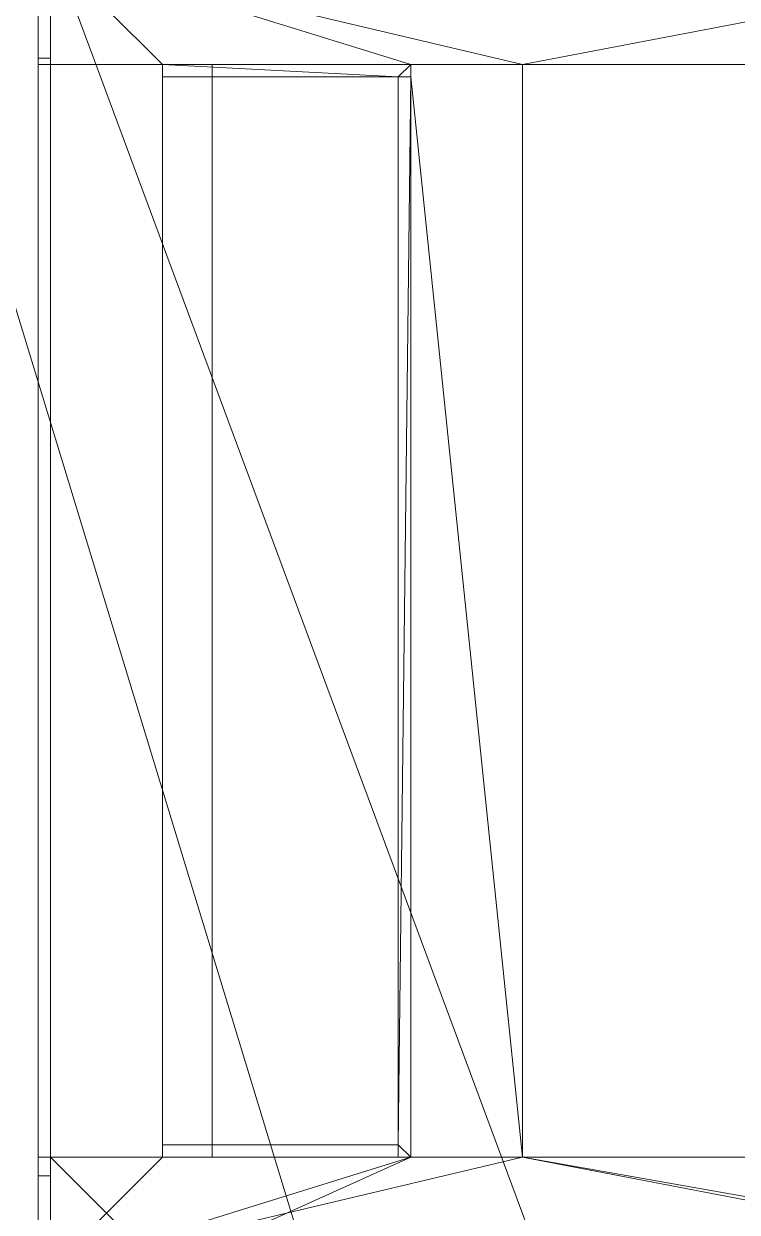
# Model space of a CAD drawing. Header units: inches. Extents: x -97 to 314, y -593 to 0.
# Drawn here: x 27.92 to 56.65, y -212.21 to -164.36 of the extents above; entities that cross this region are included whole.
import ezdxf

# ---------------------------------------------------------------- set-up
doc = ezdxf.new("R2010")
doc.units = ezdxf.units.IN
doc.header["$MEASUREMENT"] = 0
for name, color, linetype, lineweight in [('A-FLOR', 192, 'Continuous', 13), ('A-GENM', 13, 'Continuous', 9), ('A-ROOF', 132, 'Continuous', 13), ('A-WALL', 113, 'Continuous', 13), ('Q-CASE', 31, 'Continuous', 9)]:
    doc.layers.add(name, color=color, linetype=linetype, lineweight=lineweight)

# ---------------------------------------------------------------- blocks, each defined once
blk = doc.blocks.new('Roof_5_9_-1 - Roof_5_9_-1-697546-_3D_')
at = {"layer": 'A-ROOF'}
mesh = blk.add_polyface(dxfattribs=at)
corners = [(73.517, -326.5, 152.714), (73.517, -83, 152.714), (-90.443, -83, 98.898), (-90.443, -326.5, 98.898)]
mesh.append_faces([[corners[k] for k in face] for face in [(0, 1, 2, 3)]])
mesh = blk.add_polyface(dxfattribs=at)
corners = [(73.5, -326.5, 146.5), (-89.5, -326.5, 93), (-89.5, -83, 93), (0, -83, 122.376), (0, -90.266, 122.376), (1.902, -91.5, 123), (73.5, -91.5, 146.5), (11.972, -84.967, 126.305), (8.941, -83, 125.31), (11.972, -83, 126.305)]
mesh.append_faces([[corners[k] for k in face] for face in [(9, 7, 8)]])
mesh.append_faces([[corners[k] for k in face] for face in [(1, 5, 0)]], dxfattribs={"vtx0": -1, "vtx1": -1})
mesh.append_faces([[corners[k] for k in face] for face in [(2, 4, 5), (5, 1, 2)]], dxfattribs={"vtx0": -1, "vtx2": -1})
mesh.append_faces([[corners[k] for k in face] for face in [(6, 0, 5)]], dxfattribs={"vtx1": -1})
mesh.append_faces([[corners[k] for k in face] for face in [(2, 3, 4)]], dxfattribs={"vtx2": -1})
blk = doc.blocks.new('Generic Models 17 - Generic Models 17-768002-_3D_')
at = {"layer": 'A-GENM'}
mesh = blk.add_polyface(dxfattribs=at)
corners = [(28.5, -210.75, 80), (28.5, -210.75, 82), (28.5, -165.75, 82), (28.5, -165.75, 80)]
mesh.append_faces([[corners[k] for k in face] for face in [(0, 1, 2, 3)]])
mesh = blk.add_polyface(dxfattribs=at)
corners = [(28.5, -165.75, 80), (29, -165.75, 80), (29, -210.75, 80), (28.5, -210.75, 80)]
mesh.append_faces([[corners[k] for k in face] for face in [(0, 1, 2, 3)]])
mesh = blk.add_polyface(dxfattribs=at)
corners = [(28.5, -210.75, 82), (29, -210.75, 82), (29, -165.75, 82), (28.5, -165.75, 82)]
mesh.append_faces([[corners[k] for k in face] for face in [(0, 1, 2, 3)]])
mesh = blk.add_polyface(dxfattribs=at)
corners = [(28.5, -165.75, 82), (29, -165.75, 82), (29, -165.75, 80), (28.5, -165.75, 80)]
mesh.append_faces([[corners[k] for k in face] for face in [(0, 1, 2, 3)]])
mesh = blk.add_polyface(dxfattribs=at)
corners = [(29, -165.75, 82), (29, -210.75, 82), (29, -210.75, 80), (29, -165.75, 80)]
mesh.append_faces([[corners[k] for k in face] for face in [(0, 1, 2, 3)]])
mesh = blk.add_polyface(dxfattribs=at)
corners = [(28.5, -210.75, 80), (29, -210.75, 80), (29, -210.75, 82), (28.5, -210.75, 82)]
mesh.append_faces([[corners[k] for k in face] for face in [(0, 1, 2, 3)]])
blk = doc.blocks.new('Casework 13 - Casework 13-780296-_3D_')
at = {"layer": 'Q-CASE'}
mesh = blk.add_polyface(dxfattribs=at)
corners = [(33.5, -166, 67), (33.5, -166, 65), (33.5, -166.5, 65), (33.5, -166.5, 67)]
mesh.append_faces([[corners[k] for k in face] for face in [(0, 1, 2, 3)]])
mesh = blk.add_polyface(dxfattribs=at)
corners = [(33.5, -166, 67), (33.5, -166.5, 67), (43, -166.5, 67), (43, -209.5, 67), (33.5, -209.5, 67), (33.5, -210, 67), (43.5, -210, 67), (43.5, -166, 67)]
mesh.append_faces([[corners[k] for k in face] for face in [(3, 6, 7, 2)]], dxfattribs={"vtx0": -1, "vtx2": -1})
mesh.append_faces([[corners[k] for k in face] for face in [(0, 1, 2, 7)]], dxfattribs={"vtx2": -1})
mesh.append_faces([[corners[k] for k in face] for face in [(3, 4, 5, 6)]], dxfattribs={"vtx3": -1})
mesh = blk.add_polyface(dxfattribs=at)
corners = [(33.5, -166, 67), (43.5, -166, 67), (43.5, -166, 65), (33.5, -166, 65)]
mesh.append_faces([[corners[k] for k in face] for face in [(0, 1, 2, 3)]])
mesh = blk.add_polyface(dxfattribs=at)
corners = [(33.5, -166.5, 65), (33.5, -166, 65), (43.5, -166, 65), (43.5, -210, 65), (33.5, -210, 65), (33.5, -209.5, 65), (43, -209.5, 65), (43, -166.5, 65)]
mesh.append_faces([[corners[k] for k in face] for face in [(7, 2, 3, 6)]], dxfattribs={"vtx0": -1, "vtx2": -1})
mesh.append_faces([[corners[k] for k in face] for face in [(4, 5, 6, 3)]], dxfattribs={"vtx2": -1})
mesh.append_faces([[corners[k] for k in face] for face in [(7, 0, 1, 2)]], dxfattribs={"vtx3": -1})
mesh = blk.add_polyface(dxfattribs=at)
corners = [(35.5, -166, 68), (35.5, -166, 67), (35.5, -210, 67), (35.5, -210, 68)]
mesh.append_faces([[corners[k] for k in face] for face in [(0, 1, 2, 3)]])
mesh = blk.add_polyface(dxfattribs=at)
corners = [(35.5, -210, 68), (43.5, -210, 68), (43.5, -166, 68), (35.5, -166, 68)]
mesh.append_faces([[corners[k] for k in face] for face in [(0, 1, 2, 3)]])
mesh = blk.add_polyface(dxfattribs=at)
corners = [(35.5, -166, 68), (43.5, -166, 68), (43.5, -166, 67), (35.5, -166, 67)]
mesh.append_faces([[corners[k] for k in face] for face in [(0, 1, 2, 3)]])
mesh = blk.add_polyface(dxfattribs=at)
corners = [(35.5, -166, 67), (43.5, -166, 67), (43.5, -210, 67), (35.5, -210, 67)]
mesh.append_faces([[corners[k] for k in face] for face in [(0, 1, 2, 3)]])
mesh = blk.add_polyface(dxfattribs=at)
corners = [(43.5, -210, 67), (43.5, -166, 67), (43.5, -166, 68), (43.5, -210, 68)]
mesh.append_faces([[corners[k] for k in face] for face in [(0, 1, 2, 3)]])
mesh = blk.add_polyface(dxfattribs=at)
corners = [(43.5, -166, 67), (43.5, -210, 67), (43.5, -210, 65), (43.5, -166, 65)]
mesh.append_faces([[corners[k] for k in face] for face in [(0, 1, 2, 3)]])
mesh = blk.add_polyface(dxfattribs=at)
corners = [(33.5, -166.5, 65), (43, -166.5, 65), (43, -166.5, 67), (33.5, -166.5, 67)]
mesh.append_faces([[corners[k] for k in face] for face in [(0, 1, 2, 3)]])
mesh = blk.add_polyface(dxfattribs=at)
corners = [(43, -166.5, 65), (43, -209.5, 65), (43, -209.5, 67), (43, -166.5, 67)]
mesh.append_faces([[corners[k] for k in face] for face in [(0, 1, 2, 3)]])
mesh = blk.add_polyface(dxfattribs=at)
corners = [(33.5, -209.5, 65), (33.5, -210, 65), (33.5, -210, 67), (33.5, -209.5, 67)]
mesh.append_faces([[corners[k] for k in face] for face in [(0, 1, 2, 3)]])
mesh = blk.add_polyface(dxfattribs=at)
corners = [(43, -209.5, 65), (33.5, -209.5, 65), (33.5, -209.5, 67), (43, -209.5, 67)]
mesh.append_faces([[corners[k] for k in face] for face in [(0, 1, 2, 3)]])
mesh = blk.add_polyface(dxfattribs=at)
corners = [(43.5, -210, 67), (33.5, -210, 67), (33.5, -210, 65), (43.5, -210, 65)]
mesh.append_faces([[corners[k] for k in face] for face in [(0, 1, 2, 3)]])
mesh = blk.add_polyface(dxfattribs=at)
corners = [(35.5, -210, 67), (43.5, -210, 67), (43.5, -210, 68), (35.5, -210, 68)]
mesh.append_faces([[corners[k] for k in face] for face in [(0, 1, 2, 3)]])
blk = doc.blocks.new('Casework 18 - Casework 13-781008-_3D_')
at = {"layer": 'Q-CASE'}
mesh = blk.add_polyface(dxfattribs=at)
corners = [(33.5, -166, 67), (33.5, -166, 65), (33.5, -166.5, 65), (33.5, -166.5, 67)]
mesh.append_faces([[corners[k] for k in face] for face in [(0, 1, 2, 3)]])
mesh = blk.add_polyface(dxfattribs=at)
corners = [(33.5, -166, 67), (33.5, -166.5, 67), (43, -166.5, 67), (43, -209.5, 67), (33.5, -209.5, 67), (33.5, -210, 67), (43.5, -210, 67), (43.5, -166, 67)]
mesh.append_faces([[corners[k] for k in face] for face in [(3, 6, 7, 2)]], dxfattribs={"vtx0": -1, "vtx2": -1})
mesh.append_faces([[corners[k] for k in face] for face in [(0, 1, 2, 7)]], dxfattribs={"vtx2": -1})
mesh.append_faces([[corners[k] for k in face] for face in [(3, 4, 5, 6)]], dxfattribs={"vtx3": -1})
mesh = blk.add_polyface(dxfattribs=at)
corners = [(33.5, -166, 67), (43.5, -166, 67), (43.5, -166, 65), (33.5, -166, 65)]
mesh.append_faces([[corners[k] for k in face] for face in [(0, 1, 2, 3)]])
mesh = blk.add_polyface(dxfattribs=at)
corners = [(33.5, -166.5, 65), (33.5, -166, 65), (43.5, -166, 65), (43.5, -210, 65), (33.5, -210, 65), (33.5, -209.5, 65), (43, -209.5, 65), (43, -166.5, 65)]
mesh.append_faces([[corners[k] for k in face] for face in [(7, 2, 3, 6)]], dxfattribs={"vtx0": -1, "vtx2": -1})
mesh.append_faces([[corners[k] for k in face] for face in [(4, 5, 6, 3)]], dxfattribs={"vtx2": -1})
mesh.append_faces([[corners[k] for k in face] for face in [(7, 0, 1, 2)]], dxfattribs={"vtx3": -1})
mesh = blk.add_polyface(dxfattribs=at)
corners = [(35.5, -166, 68), (35.5, -166, 67), (35.5, -210, 67), (35.5, -210, 68)]
mesh.append_faces([[corners[k] for k in face] for face in [(0, 1, 2, 3)]])
mesh = blk.add_polyface(dxfattribs=at)
corners = [(35.5, -210, 68), (43.5, -210, 68), (43.5, -166, 68), (35.5, -166, 68)]
mesh.append_faces([[corners[k] for k in face] for face in [(0, 1, 2, 3)]])
mesh = blk.add_polyface(dxfattribs=at)
corners = [(35.5, -166, 68), (43.5, -166, 68), (43.5, -166, 67), (35.5, -166, 67)]
mesh.append_faces([[corners[k] for k in face] for face in [(0, 1, 2, 3)]])
mesh = blk.add_polyface(dxfattribs=at)
corners = [(35.5, -166, 67), (43.5, -166, 67), (43.5, -210, 67), (35.5, -210, 67)]
mesh.append_faces([[corners[k] for k in face] for face in [(0, 1, 2, 3)]])
mesh = blk.add_polyface(dxfattribs=at)
corners = [(43.5, -210, 67), (43.5, -166, 67), (43.5, -166, 68), (43.5, -210, 68)]
mesh.append_faces([[corners[k] for k in face] for face in [(0, 1, 2, 3)]])
mesh = blk.add_polyface(dxfattribs=at)
corners = [(43.5, -166, 67), (43.5, -210, 67), (43.5, -210, 65), (43.5, -166, 65)]
mesh.append_faces([[corners[k] for k in face] for face in [(0, 1, 2, 3)]])
mesh = blk.add_polyface(dxfattribs=at)
corners = [(33.5, -166.5, 65), (43, -166.5, 65), (43, -166.5, 67), (33.5, -166.5, 67)]
mesh.append_faces([[corners[k] for k in face] for face in [(0, 1, 2, 3)]])
mesh = blk.add_polyface(dxfattribs=at)
corners = [(43, -166.5, 65), (43, -209.5, 65), (43, -209.5, 67), (43, -166.5, 67)]
mesh.append_faces([[corners[k] for k in face] for face in [(0, 1, 2, 3)]])
mesh = blk.add_polyface(dxfattribs=at)
corners = [(33.5, -209.5, 65), (33.5, -210, 65), (33.5, -210, 67), (33.5, -209.5, 67)]
mesh.append_faces([[corners[k] for k in face] for face in [(0, 1, 2, 3)]])
mesh = blk.add_polyface(dxfattribs=at)
corners = [(43, -209.5, 65), (33.5, -209.5, 65), (33.5, -209.5, 67), (43, -209.5, 67)]
mesh.append_faces([[corners[k] for k in face] for face in [(0, 1, 2, 3)]])
mesh = blk.add_polyface(dxfattribs=at)
corners = [(43.5, -210, 67), (33.5, -210, 67), (33.5, -210, 65), (43.5, -210, 65)]
mesh.append_faces([[corners[k] for k in face] for face in [(0, 1, 2, 3)]])
mesh = blk.add_polyface(dxfattribs=at)
corners = [(35.5, -210, 67), (43.5, -210, 67), (43.5, -210, 68), (35.5, -210, 68)]
mesh.append_faces([[corners[k] for k in face] for face in [(0, 1, 2, 3)]])
blk = doc.blocks.new('Casework 14 - Casework 13-781062-_3D_')
at = {"layer": 'Q-CASE'}
mesh = blk.add_polyface(dxfattribs=at)
corners = [(33.5, -166, 41), (33.5, -166, 39), (33.5, -166.5, 39), (33.5, -166.5, 41)]
mesh.append_faces([[corners[k] for k in face] for face in [(0, 1, 2, 3)]])
mesh = blk.add_polyface(dxfattribs=at)
corners = [(33.5, -166, 41), (33.5, -166.5, 41), (43, -166.5, 41), (43, -209.5, 41), (33.5, -209.5, 41), (33.5, -210, 41), (43.5, -210, 41), (43.5, -166, 41)]
mesh.append_faces([[corners[k] for k in face] for face in [(3, 6, 7, 2)]], dxfattribs={"vtx0": -1, "vtx2": -1})
mesh.append_faces([[corners[k] for k in face] for face in [(0, 1, 2, 7)]], dxfattribs={"vtx2": -1})
mesh.append_faces([[corners[k] for k in face] for face in [(3, 4, 5, 6)]], dxfattribs={"vtx3": -1})
mesh = blk.add_polyface(dxfattribs=at)
corners = [(33.5, -166, 41), (43.5, -166, 41), (43.5, -166, 39), (33.5, -166, 39)]
mesh.append_faces([[corners[k] for k in face] for face in [(0, 1, 2, 3)]])
mesh = blk.add_polyface(dxfattribs=at)
corners = [(33.5, -166.5, 39), (33.5, -166, 39), (43.5, -166, 39), (43.5, -210, 39), (33.5, -210, 39), (33.5, -209.5, 39), (43, -209.5, 39), (43, -166.5, 39)]
mesh.append_faces([[corners[k] for k in face] for face in [(7, 2, 3, 6)]], dxfattribs={"vtx0": -1, "vtx2": -1})
mesh.append_faces([[corners[k] for k in face] for face in [(4, 5, 6, 3)]], dxfattribs={"vtx2": -1})
mesh.append_faces([[corners[k] for k in face] for face in [(7, 0, 1, 2)]], dxfattribs={"vtx3": -1})
mesh = blk.add_polyface(dxfattribs=at)
corners = [(43.5, -166, 41), (43.5, -210, 41), (43.5, -210, 39), (43.5, -166, 39)]
mesh.append_faces([[corners[k] for k in face] for face in [(0, 1, 2, 3)]])
mesh = blk.add_polyface(dxfattribs=at)
corners = [(33.5, -166.5, 39), (43, -166.5, 39), (43, -166.5, 41), (33.5, -166.5, 41)]
mesh.append_faces([[corners[k] for k in face] for face in [(0, 1, 2, 3)]])
mesh = blk.add_polyface(dxfattribs=at)
corners = [(43, -166.5, 39), (43, -209.5, 39), (43, -209.5, 41), (43, -166.5, 41)]
mesh.append_faces([[corners[k] for k in face] for face in [(0, 1, 2, 3)]])
mesh = blk.add_polyface(dxfattribs=at)
corners = [(33.5, -209.5, 39), (33.5, -210, 39), (33.5, -210, 41), (33.5, -209.5, 41)]
mesh.append_faces([[corners[k] for k in face] for face in [(0, 1, 2, 3)]])
mesh = blk.add_polyface(dxfattribs=at)
corners = [(43, -209.5, 39), (33.5, -209.5, 39), (33.5, -209.5, 41), (43, -209.5, 41)]
mesh.append_faces([[corners[k] for k in face] for face in [(0, 1, 2, 3)]])
mesh = blk.add_polyface(dxfattribs=at)
corners = [(43.5, -210, 41), (33.5, -210, 41), (33.5, -210, 39), (43.5, -210, 39)]
mesh.append_faces([[corners[k] for k in face] for face in [(0, 1, 2, 3)]])
blk = doc.blocks.new('Casework 15 - Casework 13-781111-_3D_')
at = {"layer": 'Q-CASE'}
mesh = blk.add_polyface(dxfattribs=at)
corners = [(33.5, -166, 41), (33.5, -166, 39), (33.5, -166.5, 39), (33.5, -166.5, 41)]
mesh.append_faces([[corners[k] for k in face] for face in [(0, 1, 2, 3)]])
mesh = blk.add_polyface(dxfattribs=at)
corners = [(33.5, -166, 41), (33.5, -166.5, 41), (43, -166.5, 41), (43, -209.5, 41), (33.5, -209.5, 41), (33.5, -210, 41), (43.5, -210, 41), (43.5, -166, 41)]
mesh.append_faces([[corners[k] for k in face] for face in [(3, 6, 7, 2)]], dxfattribs={"vtx0": -1, "vtx2": -1})
mesh.append_faces([[corners[k] for k in face] for face in [(0, 1, 2, 7)]], dxfattribs={"vtx2": -1})
mesh.append_faces([[corners[k] for k in face] for face in [(3, 4, 5, 6)]], dxfattribs={"vtx3": -1})
mesh = blk.add_polyface(dxfattribs=at)
corners = [(33.5, -166, 41), (43.5, -166, 41), (43.5, -166, 39), (33.5, -166, 39)]
mesh.append_faces([[corners[k] for k in face] for face in [(0, 1, 2, 3)]])
mesh = blk.add_polyface(dxfattribs=at)
corners = [(33.5, -166.5, 39), (33.5, -166, 39), (43.5, -166, 39), (43.5, -210, 39), (33.5, -210, 39), (33.5, -209.5, 39), (43, -209.5, 39), (43, -166.5, 39)]
mesh.append_faces([[corners[k] for k in face] for face in [(7, 2, 3, 6)]], dxfattribs={"vtx0": -1, "vtx2": -1})
mesh.append_faces([[corners[k] for k in face] for face in [(4, 5, 6, 3)]], dxfattribs={"vtx2": -1})
mesh.append_faces([[corners[k] for k in face] for face in [(7, 0, 1, 2)]], dxfattribs={"vtx3": -1})
mesh = blk.add_polyface(dxfattribs=at)
corners = [(43.5, -166, 41), (43.5, -210, 41), (43.5, -210, 39), (43.5, -166, 39)]
mesh.append_faces([[corners[k] for k in face] for face in [(0, 1, 2, 3)]])
mesh = blk.add_polyface(dxfattribs=at)
corners = [(33.5, -166.5, 39), (43, -166.5, 39), (43, -166.5, 41), (33.5, -166.5, 41)]
mesh.append_faces([[corners[k] for k in face] for face in [(0, 1, 2, 3)]])
mesh = blk.add_polyface(dxfattribs=at)
corners = [(43, -166.5, 39), (43, -209.5, 39), (43, -209.5, 41), (43, -166.5, 41)]
mesh.append_faces([[corners[k] for k in face] for face in [(0, 1, 2, 3)]])
mesh = blk.add_polyface(dxfattribs=at)
corners = [(33.5, -209.5, 39), (33.5, -210, 39), (33.5, -210, 41), (33.5, -209.5, 41)]
mesh.append_faces([[corners[k] for k in face] for face in [(0, 1, 2, 3)]])
mesh = blk.add_polyface(dxfattribs=at)
corners = [(43, -209.5, 39), (33.5, -209.5, 39), (33.5, -209.5, 41), (43, -209.5, 41)]
mesh.append_faces([[corners[k] for k in face] for face in [(0, 1, 2, 3)]])
mesh = blk.add_polyface(dxfattribs=at)
corners = [(43.5, -210, 41), (33.5, -210, 41), (33.5, -210, 39), (43.5, -210, 39)]
mesh.append_faces([[corners[k] for k in face] for face in [(0, 1, 2, 3)]])
blk = doc.blocks.new('Casework 19 - Casework 13-781139-_3D_')
at = {"layer": 'Q-CASE'}
mesh = blk.add_polyface(dxfattribs=at)
corners = [(33.5, -166, 41), (33.5, -166, 39), (33.5, -166.5, 39), (33.5, -166.5, 41)]
mesh.append_faces([[corners[k] for k in face] for face in [(0, 1, 2, 3)]])
mesh = blk.add_polyface(dxfattribs=at)
corners = [(33.5, -166, 41), (33.5, -166.5, 41), (43, -166.5, 41), (43, -209.5, 41), (33.5, -209.5, 41), (33.5, -210, 41), (43.5, -210, 41), (43.5, -166, 41)]
mesh.append_faces([[corners[k] for k in face] for face in [(3, 6, 7, 2)]], dxfattribs={"vtx0": -1, "vtx2": -1})
mesh.append_faces([[corners[k] for k in face] for face in [(0, 1, 2, 7)]], dxfattribs={"vtx2": -1})
mesh.append_faces([[corners[k] for k in face] for face in [(3, 4, 5, 6)]], dxfattribs={"vtx3": -1})
mesh = blk.add_polyface(dxfattribs=at)
corners = [(33.5, -166, 41), (43.5, -166, 41), (43.5, -166, 39), (33.5, -166, 39)]
mesh.append_faces([[corners[k] for k in face] for face in [(0, 1, 2, 3)]])
mesh = blk.add_polyface(dxfattribs=at)
corners = [(33.5, -166.5, 39), (33.5, -166, 39), (43.5, -166, 39), (43.5, -210, 39), (33.5, -210, 39), (33.5, -209.5, 39), (43, -209.5, 39), (43, -166.5, 39)]
mesh.append_faces([[corners[k] for k in face] for face in [(7, 2, 3, 6)]], dxfattribs={"vtx0": -1, "vtx2": -1})
mesh.append_faces([[corners[k] for k in face] for face in [(4, 5, 6, 3)]], dxfattribs={"vtx2": -1})
mesh.append_faces([[corners[k] for k in face] for face in [(7, 0, 1, 2)]], dxfattribs={"vtx3": -1})
mesh = blk.add_polyface(dxfattribs=at)
corners = [(43.5, -166, 41), (43.5, -210, 41), (43.5, -210, 39), (43.5, -166, 39)]
mesh.append_faces([[corners[k] for k in face] for face in [(0, 1, 2, 3)]])
mesh = blk.add_polyface(dxfattribs=at)
corners = [(33.5, -166.5, 39), (43, -166.5, 39), (43, -166.5, 41), (33.5, -166.5, 41)]
mesh.append_faces([[corners[k] for k in face] for face in [(0, 1, 2, 3)]])
mesh = blk.add_polyface(dxfattribs=at)
corners = [(43, -166.5, 39), (43, -209.5, 39), (43, -209.5, 41), (43, -166.5, 41)]
mesh.append_faces([[corners[k] for k in face] for face in [(0, 1, 2, 3)]])
mesh = blk.add_polyface(dxfattribs=at)
corners = [(33.5, -209.5, 39), (33.5, -210, 39), (33.5, -210, 41), (33.5, -209.5, 41)]
mesh.append_faces([[corners[k] for k in face] for face in [(0, 1, 2, 3)]])
mesh = blk.add_polyface(dxfattribs=at)
corners = [(43, -209.5, 39), (33.5, -209.5, 39), (33.5, -209.5, 41), (43, -209.5, 41)]
mesh.append_faces([[corners[k] for k in face] for face in [(0, 1, 2, 3)]])
mesh = blk.add_polyface(dxfattribs=at)
corners = [(43.5, -210, 41), (33.5, -210, 41), (33.5, -210, 39), (43.5, -210, 39)]
mesh.append_faces([[corners[k] for k in face] for face in [(0, 1, 2, 3)]])

msp = doc.modelspace()

# ---------------------------------------------------------------- block references
at = {"layer": 'A-GENM'}
msp.add_blockref('Generic Models 17 - Generic Models 17-768002-_3D_', (0, 0), dxfattribs=at)
at = {"layer": 'A-ROOF'}
msp.add_blockref('Roof_5_9_-1 - Roof_5_9_-1-697546-_3D_', (0, 0), dxfattribs=at)
at = {"layer": 'Q-CASE'}
for name, p in [('Casework 13 - Casework 13-780296-_3D_', (0, 0)), ('Casework 18 - Casework 13-781008-_3D_', (0, 0, -13)), ('Casework 14 - Casework 13-781062-_3D_', (0, 0)), ('Casework 15 - Casework 13-781111-_3D_', (0, 0, -13)), ('Casework 19 - Casework 13-781139-_3D_', (0, 0, -26))]:
    msp.add_blockref(name, p, dxfattribs=at)

# ---------------------------------------------------------------- meshes
at = {"layer": 'A-FLOR'}
mesh = msp.add_polyface(dxfattribs=at)
corners = [(-96, -332.5, -5.906), (-96, -83, -5.906), (0, -83, -5.906), (0, 0, -5.906), (147, 0, -5.906), (147, -87, -5.906), (240.5, -87, -5.906), (240.5, -331, -5.906), (115.5, -331, -5.906), (115.5, -326.5, -5.906), (109, -326.5, -5.906), (109, -331, -5.906), (71.5, -331, -5.906), (71.5, -275.57, -5.906), (36.5, -275.57, -5.906), (36.5, -331, -5.906), (-91.5, -331, -5.906), (-91.5, -332.5, -5.906)]
mesh.append_faces([[corners[k] for k in face] for face in [(5, 13, 2)]], dxfattribs={"vtx0": -1, "vtx1": -1, "vtx2": -1})
mesh.append_faces([[corners[k] for k in face] for face in [(7, 9, 13, 5)]], dxfattribs={"vtx0": -1, "vtx1": -1, "vtx2": -1, "vtx3": -1})
mesh.append_faces([[corners[k] for k in face] for face in [(2, 13, 14, 1), (13, 9, 10)]], dxfattribs={"vtx0": -1, "vtx2": -1})
mesh.append_faces([[corners[k] for k in face] for face in [(6, 7, 5)]], dxfattribs={"vtx1": -1})
mesh.append_faces([[corners[k] for k in face] for face in [(7, 8, 9)]], dxfattribs={"vtx2": -1})
mesh.append_faces([[corners[k] for k in face] for face in [(14, 15, 16, 1)]], dxfattribs={"vtx2": -1, "vtx3": -1})
mesh.append_faces([[corners[k] for k in face] for face in [(16, 17, 0, 1), (10, 11, 12, 13), (2, 3, 4, 5)]], dxfattribs={"vtx3": -1})
mesh = msp.add_polyface(dxfattribs=at)
corners = [(-96, -332.5), (-91.5, -332.5), (-91.5, -331), (36.5, -331), (36.5, -275.57), (71.5, -275.57), (71.5, -331), (109, -331), (109, -326.5), (115.5, -326.5), (115.5, -331), (240.5, -331), (240.5, -87), (147, -87), (147, 0), (0, 0), (0, -83), (-96, -83)]
mesh.append_faces([[corners[k] for k in face] for face in [(8, 5, 6, 7)]], dxfattribs={"vtx0": -1})
mesh.append_faces([[corners[k] for k in face] for face in [(13, 5, 11, 12), (9, 5, 8)]], dxfattribs={"vtx0": -1, "vtx1": -1})
mesh.append_faces([[corners[k] for k in face] for face in [(9, 11, 5)]], dxfattribs={"vtx0": -1, "vtx1": -1, "vtx2": -1})
mesh.append_faces([[corners[k] for k in face] for face in [(4, 16, 17, 2), (16, 4, 5, 13)]], dxfattribs={"vtx0": -1, "vtx2": -1, "vtx3": -1})
mesh.append_faces([[corners[k] for k in face] for face in [(10, 11, 9), (3, 4, 2)]], dxfattribs={"vtx1": -1})
mesh.append_faces([[corners[k] for k in face] for face in [(14, 15, 16, 13), (0, 1, 2, 17)]], dxfattribs={"vtx2": -1})
at = {"layer": 'A-WALL'}
mesh = msp.add_polyface(dxfattribs=at)
corners = [(28.5, -166), (28.5, -166, 4), (28.5, -161.5, 4), (28.5, -161.5)]
mesh.append_faces([[corners[k] for k in face] for face in [(0, 1, 2, 3)]])
mesh = msp.add_polyface(dxfattribs=at)
corners = [(28.5, -161.5), (29, -161.5), (29, -166), (28.5, -166)]
mesh.append_faces([[corners[k] for k in face] for face in [(0, 1, 2, 3)]])
mesh = msp.add_polyface(dxfattribs=at)
corners = [(28.5, -166, 4), (29, -166, 4), (29, -161.5, 4), (28.5, -161.5, 4)]
mesh.append_faces([[corners[k] for k in face] for face in [(0, 1, 2, 3)]])
mesh = msp.add_polyface(dxfattribs=at)
corners = [(29, -161.5), (71.5, -161.5), (71.5, -166), (48, -166), (43.5, -166), (29, -166)]
mesh.append_faces([[corners[k] for k in face] for face in [(3, 0, 1, 2), (0, 3, 4, 5)]], dxfattribs={"vtx0": -1})
mesh = msp.add_polyface(dxfattribs=at)
corners = [(29, -161.5, 131.894), (29, -161.5), (29, -166), (29, -166, 80), (29, -166, 131.894)]
mesh.append_faces([[corners[k] for k in face] for face in [(3, 0, 1, 2)]], dxfattribs={"vtx0": -1})
mesh.append_faces([[corners[k] for k in face] for face in [(3, 4, 0)]], dxfattribs={"vtx2": -1})
mesh = msp.add_polyface(dxfattribs=at)
corners = [(71.5, -161.5, 145.844), (29, -161.5, 131.894), (29, -166, 131.894), (33.5, -166, 133.371), (43.5, -166, 136.653), (48, -166, 138.13), (71.5, -166, 145.844)]
mesh.append_faces([[corners[k] for k in face] for face in [(3, 1, 2)]], dxfattribs={"vtx0": -1})
mesh.append_faces([[corners[k] for k in face] for face in [(4, 1, 3)]], dxfattribs={"vtx0": -1, "vtx1": -1})
mesh.append_faces([[corners[k] for k in face] for face in [(5, 0, 1)]], dxfattribs={"vtx0": -1, "vtx2": -1})
mesh.append_faces([[corners[k] for k in face] for face in [(6, 0, 5)]], dxfattribs={"vtx1": -1})
mesh.append_faces([[corners[k] for k in face] for face in [(4, 5, 1)]], dxfattribs={"vtx1": -1, "vtx2": -1})
mesh = msp.add_polyface(dxfattribs=at)
corners = [(29, -161.5, 4), (29, -166, 4), (29, -166), (29, -161.5)]
mesh.append_faces([[corners[k] for k in face] for face in [(0, 1, 2, 3)]])
mesh = msp.add_polyface(dxfattribs=at)
corners = [(28.5, -166), (29, -166), (29, -166, 4), (28.5, -166, 4)]
mesh.append_faces([[corners[k] for k in face] for face in [(0, 1, 2, 3)]])
mesh = msp.add_polyface(dxfattribs=at)
corners = [(71.5, -166), (71.5, -166, 145.844), (48, -166, 138.13), (43.5, -166, 136.653), (33.5, -166, 133.371), (29, -166, 131.894), (29, -166, 80), (29, -166), (43.5, -166), (48, -166)]
mesh.append_faces([[corners[k] for k in face] for face in [(0, 1, 6, 9), (2, 3, 6, 1)]], dxfattribs={"vtx1": -1, "vtx2": -1})
mesh.append_faces([[corners[k] for k in face] for face in [(4, 5, 6, 3)]], dxfattribs={"vtx2": -1})
mesh.append_faces([[corners[k] for k in face] for face in [(6, 7, 8, 9)]], dxfattribs={"vtx3": -1})
mesh = msp.add_polyface(dxfattribs=at)
corners = [(29, -166, 131.894), (29, -166, 80), (29, -210, 80), (29, -210, 131.894)]
mesh.append_faces([[corners[k] for k in face] for face in [(0, 1, 2, 3)]])
mesh = msp.add_polyface(dxfattribs=at)
corners = [(33.5, -166, 133.371), (33.5, -166, 80), (29, -166, 80), (29, -166, 131.894)]
mesh.append_faces([[corners[k] for k in face] for face in [(0, 1, 2, 3)]])
mesh = msp.add_polyface(dxfattribs=at)
corners = [(29, -210, 131.894), (33.5, -210, 133.371), (33.5, -166, 133.371), (29, -166, 131.894)]
mesh.append_faces([[corners[k] for k in face] for face in [(0, 1, 2, 3)]])
mesh = msp.add_polyface(dxfattribs=at)
corners = [(29, -166, 80), (33.5, -166, 80), (33.5, -210, 80), (29, -210, 80)]
mesh.append_faces([[corners[k] for k in face] for face in [(0, 1, 2, 3)]])
mesh = msp.add_polyface(dxfattribs=at)
corners = [(33.5, -210, 133.371), (33.5, -210, 80), (33.5, -166, 80), (33.5, -166, 133.371)]
mesh.append_faces([[corners[k] for k in face] for face in [(0, 1, 2, 3)]])
mesh = msp.add_polyface(dxfattribs=at)
corners = [(33.5, -166, 4), (43.5, -166, 4), (43.5, -166), (33.5, -166)]
mesh.append_faces([[corners[k] for k in face] for face in [(0, 1, 2, 3)]])
mesh = msp.add_polyface(dxfattribs=at)
corners = [(43.5, -166.5), (43, -166.5), (33.5, -166.5), (33.5, -166), (43.5, -166)]
mesh.append_faces([[corners[k] for k in face] for face in [(1, 4, 0)]], dxfattribs={"vtx0": -1})
mesh.append_faces([[corners[k] for k in face] for face in [(3, 4, 1, 2)]], dxfattribs={"vtx1": -1})
mesh = msp.add_polyface(dxfattribs=at)
corners = [(33.5, -166.5, 4), (43, -166.5, 4), (43.5, -166.5, 4), (43.5, -166, 4), (33.5, -166, 4)]
mesh.append_faces([[corners[k] for k in face] for face in [(1, 4, 0)]], dxfattribs={"vtx0": -1})
mesh.append_faces([[corners[k] for k in face] for face in [(3, 4, 1, 2)]], dxfattribs={"vtx1": -1})
mesh = msp.add_polyface(dxfattribs=at)
corners = [(33.5, -166.5, 4), (33.5, -166, 4), (33.5, -166), (33.5, -166.5)]
mesh.append_faces([[corners[k] for k in face] for face in [(0, 1, 2, 3)]])
mesh = msp.add_polyface(dxfattribs=at)
corners = [(43.5, -166), (43.5, -166.5), (43.5, -210), (43.5, -210, 136.653), (43.5, -166, 136.653), (43.5, -166, 4)]
mesh.append_faces([[corners[k] for k in face] for face in [(3, 4, 5, 2)]], dxfattribs={"vtx2": -1})
mesh.append_faces([[corners[k] for k in face] for face in [(5, 0, 1, 2)]], dxfattribs={"vtx3": -1})
mesh = msp.add_polyface(dxfattribs=at)
corners = [(43.5, -210), (43.5, -166.5), (43.5, -166), (48, -166), (48, -210)]
mesh.append_faces([[corners[k] for k in face] for face in [(1, 4, 0)]], dxfattribs={"vtx0": -1})
mesh.append_faces([[corners[k] for k in face] for face in [(3, 4, 1, 2)]], dxfattribs={"vtx1": -1})
mesh = msp.add_polyface(dxfattribs=at)
corners = [(43.5, -166), (43.5, -166, 4), (43.5, -166, 136.653), (48, -166, 138.13), (48, -166)]
mesh.append_faces([[corners[k] for k in face] for face in [(1, 3, 4, 0)]], dxfattribs={"vtx0": -1})
mesh.append_faces([[corners[k] for k in face] for face in [(2, 3, 1)]], dxfattribs={"vtx1": -1})
mesh = msp.add_polyface(dxfattribs=at)
corners = [(43.5, -210, 136.653), (48, -210, 138.13), (48, -166, 138.13), (43.5, -166, 136.653)]
mesh.append_faces([[corners[k] for k in face] for face in [(0, 1, 2, 3)]])
mesh = msp.add_polyface(dxfattribs=at)
corners = [(43.5, -166.5), (43.5, -166), (43.5, -166, 4), (43.5, -166.5, 4)]
mesh.append_faces([[corners[k] for k in face] for face in [(0, 1, 2, 3)]])
mesh = msp.add_polyface(dxfattribs=at)
corners = [(48, -166, 138.13), (48, -210, 138.13), (48, -210), (48, -166)]
mesh.append_faces([[corners[k] for k in face] for face in [(0, 1, 2, 3)]])
mesh = msp.add_polyface(dxfattribs=at)
corners = [(33.5, -166.5), (43, -166.5), (43.5, -166.5), (43.5, -166.5, 4), (43, -166.5, 4), (33.5, -166.5, 4)]
mesh.append_faces([[corners[k] for k in face] for face in [(5, 0, 1, 4), (2, 3, 4, 1)]], dxfattribs={"vtx2": -1})
mesh = msp.add_polyface(dxfattribs=at)
corners = [(43, -166.5), (43, -209.5), (43, -210), (43, -210, 4), (43, -209.5, 4), (43, -166.5, 4)]
mesh.append_faces([[corners[k] for k in face] for face in [(5, 0, 1, 4), (2, 3, 4, 1)]], dxfattribs={"vtx2": -1})
mesh = msp.add_polyface(dxfattribs=at)
corners = [(43, -210), (43, -209.5), (43, -166.5), (43.5, -166.5), (43.5, -210)]
mesh.append_faces([[corners[k] for k in face] for face in [(1, 4, 0)]], dxfattribs={"vtx0": -1})
mesh.append_faces([[corners[k] for k in face] for face in [(3, 4, 1, 2)]], dxfattribs={"vtx1": -1})
mesh = msp.add_polyface(dxfattribs=at)
corners = [(43, -166.5, 4), (43, -209.5, 4), (43, -210, 4), (43.5, -210, 4), (43.5, -166.5, 4)]
mesh.append_faces([[corners[k] for k in face] for face in [(1, 4, 0)]], dxfattribs={"vtx0": -1})
mesh.append_faces([[corners[k] for k in face] for face in [(3, 4, 1, 2)]], dxfattribs={"vtx1": -1})
mesh = msp.add_polyface(dxfattribs=at)
corners = [(43, -166.5, 4), (43.5, -166.5, 4), (43.5, -166.5), (43, -166.5)]
mesh.append_faces([[corners[k] for k in face] for face in [(0, 1, 2, 3)]])
mesh = msp.add_polyface(dxfattribs=at)
corners = [(43.5, -166.5, 4), (43.5, -210, 4), (43.5, -210), (43.5, -166.5)]
mesh.append_faces([[corners[k] for k in face] for face in [(0, 1, 2, 3)]])
mesh = msp.add_polyface(dxfattribs=at)
corners = [(33.5, -209.5), (33.5, -209.5, 4), (43, -209.5, 4), (43, -209.5)]
mesh.append_faces([[corners[k] for k in face] for face in [(0, 1, 2, 3)]])
mesh = msp.add_polyface(dxfattribs=at)
corners = [(43, -209.5), (43, -210), (33.5, -210), (33.5, -209.5)]
mesh.append_faces([[corners[k] for k in face] for face in [(0, 1, 2, 3)]])
mesh = msp.add_polyface(dxfattribs=at)
corners = [(33.5, -209.5), (33.5, -210), (33.5, -210, 4), (33.5, -209.5, 4)]
mesh.append_faces([[corners[k] for k in face] for face in [(0, 1, 2, 3)]])
mesh = msp.add_polyface(dxfattribs=at)
corners = [(33.5, -209.5, 4), (33.5, -210, 4), (43, -210, 4), (43, -209.5, 4)]
mesh.append_faces([[corners[k] for k in face] for face in [(0, 1, 2, 3)]])
mesh = msp.add_polyface(dxfattribs=at)
corners = [(43, -209.5, 4), (43, -210, 4), (43, -210), (43, -209.5)]
mesh.append_faces([[corners[k] for k in face] for face in [(0, 1, 2, 3)]])
mesh = msp.add_polyface(dxfattribs=at)
corners = [(28.5, -239, 4), (28.5, -210, 4), (28.5, -210), (28.5, -239)]
mesh.append_faces([[corners[k] for k in face] for face in [(0, 1, 2, 3)]])
mesh = msp.add_polyface(dxfattribs=at)
corners = [(29, -239), (28.5, -239), (28.5, -210), (29, -210)]
mesh.append_faces([[corners[k] for k in face] for face in [(0, 1, 2, 3)]])
mesh = msp.add_polyface(dxfattribs=at)
corners = [(29, -210), (28.5, -210), (28.5, -210, 4), (29, -210, 4)]
mesh.append_faces([[corners[k] for k in face] for face in [(0, 1, 2, 3)]])
mesh = msp.add_polyface(dxfattribs=at)
corners = [(29, -210, 4), (28.5, -210, 4), (28.5, -239, 4), (29, -239, 4)]
mesh.append_faces([[corners[k] for k in face] for face in [(0, 1, 2, 3)]])
mesh = msp.add_polyface(dxfattribs=at)
corners = [(29, -210, 131.894), (29, -210, 80), (33.5, -210, 80), (33.5, -210, 133.371)]
mesh.append_faces([[corners[k] for k in face] for face in [(0, 1, 2, 3)]])
mesh = msp.add_polyface(dxfattribs=at)
corners = [(29, -210), (29, -210, 80), (29, -210, 131.894), (33.5, -210, 133.371), (43.5, -210, 136.653), (48, -210, 138.13), (71.5, -210, 145.844), (73.5, -210, 146.5), (76, -210, 145.667), (76, -210, 35), (76, -210), (48, -210), (43.5, -210), (43, -210)]
mesh.append_faces([[corners[k] for k in face] for face in [(5, 1, 4)]], dxfattribs={"vtx0": -1, "vtx1": -1})
mesh.append_faces([[corners[k] for k in face] for face in [(9, 12, 13)]], dxfattribs={"vtx0": -1, "vtx2": -1})
mesh.append_faces([[corners[k] for k in face] for face in [(3, 4, 1, 2)]], dxfattribs={"vtx1": -1})
mesh.append_faces([[corners[k] for k in face] for face in [(0, 1, 9, 13)]], dxfattribs={"vtx1": -1, "vtx2": -1})
mesh.append_faces([[corners[k] for k in face] for face in [(8, 9, 1, 5)]], dxfattribs={"vtx1": -1, "vtx2": -1, "vtx3": -1})
mesh.append_faces([[corners[k] for k in face] for face in [(6, 7, 8, 5)]], dxfattribs={"vtx2": -1})
mesh.append_faces([[corners[k] for k in face] for face in [(9, 10, 11, 12)]], dxfattribs={"vtx3": -1})
mesh = msp.add_polyface(dxfattribs=at)
corners = [(76, -214.5), (71.5, -214.5), (33.5, -214.5), (29, -214.5), (29, -210), (43, -210), (43.5, -210), (48, -210), (76, -210)]
mesh.append_faces([[corners[k] for k in face] for face in [(7, 1, 2, 6)]], dxfattribs={"vtx0": -1, "vtx2": -1})
mesh.append_faces([[corners[k] for k in face] for face in [(5, 6, 2, 4)]], dxfattribs={"vtx1": -1, "vtx2": -1})
mesh.append_faces([[corners[k] for k in face] for face in [(2, 3, 4), (8, 0, 1, 7)]], dxfattribs={"vtx2": -1})
mesh = msp.add_polyface(dxfattribs=at)
corners = [(29, -214.5), (29, -214.5, 91), (29, -214.5, 131.894), (29, -210, 131.894), (29, -210, 80), (29, -210)]
mesh.append_faces([[corners[k] for k in face] for face in [(3, 4, 1, 2)]], dxfattribs={"vtx1": -1})
mesh.append_faces([[corners[k] for k in face] for face in [(4, 5, 0, 1)]], dxfattribs={"vtx3": -1})
mesh = msp.add_polyface(dxfattribs=at)
corners = [(29, -214.5, 131.894), (73.5, -214.5, 146.5), (73.5, -210, 146.5), (71.5, -210, 145.844), (48, -210, 138.13), (43.5, -210, 136.653), (33.5, -210, 133.371), (29, -210, 131.894)]
mesh.append_faces([[corners[k] for k in face] for face in [(0, 6, 7)]], dxfattribs={"vtx0": -1})
mesh.append_faces([[corners[k] for k in face] for face in [(6, 0, 5)]], dxfattribs={"vtx0": -1, "vtx1": -1})
mesh.append_faces([[corners[k] for k in face] for face in [(0, 1, 4), (3, 4, 1), (4, 5, 0)]], dxfattribs={"vtx1": -1, "vtx2": -1})
mesh.append_faces([[corners[k] for k in face] for face in [(1, 2, 3)]], dxfattribs={"vtx2": -1})
mesh = msp.add_polyface(dxfattribs=at)
corners = [(29, -210), (29, -210, 4), (29, -239, 4), (29, -239)]
mesh.append_faces([[corners[k] for k in face] for face in [(0, 1, 2, 3)]])
mesh = msp.add_polyface(dxfattribs=at)
corners = [(43, -210, 4), (33.5, -210, 4), (33.5, -210), (43, -210)]
mesh.append_faces([[corners[k] for k in face] for face in [(0, 1, 2, 3)]])
mesh = msp.add_polyface(dxfattribs=at)
corners = [(43, -210), (43.5, -210), (43.5, -210, 4), (43, -210, 4)]
mesh.append_faces([[corners[k] for k in face] for face in [(0, 1, 2, 3)]])
mesh = msp.add_polyface(dxfattribs=at)
corners = [(43.5, -210), (48, -210), (48, -210, 138.13), (43.5, -210, 136.653)]
mesh.append_faces([[corners[k] for k in face] for face in [(0, 1, 2, 3)]])

doc.saveas('drawing.dxf')
